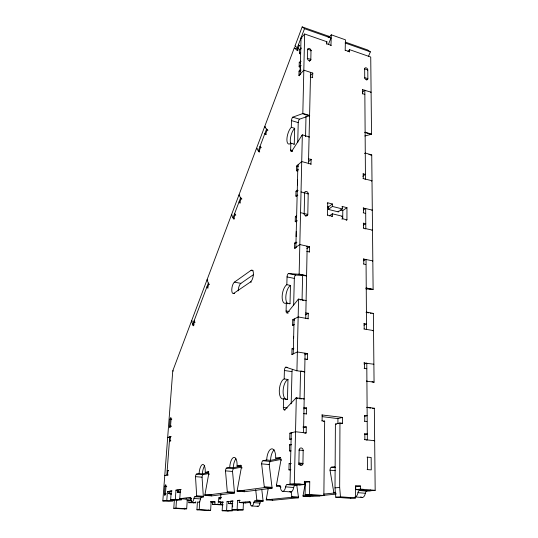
<?xml version="1.0" encoding="UTF-8"?>
<svg xmlns="http://www.w3.org/2000/svg" width="538" height="538" viewBox="0 0 538 538"><rect width="100%" height="100%" fill="white"/><g stroke="black" fill="none" stroke-linecap="round" stroke-linejoin="round"><path stroke-width="0.81" d="M349.391 52.004L349.639 49.678L370.736 57.035L371.529 134.123A2.596 1.21 -71.8 0 1 371.126 134.352L364.831 135.98M345.174 50.538L345.443 39.819L331.3 34.815L328.933 37.418M346.149 220.372L346.943 219.834L346.963 207.668L342.397 206.511L341.872 206.881M360.541 486.056L355.726 486.581L355.732 489.614L360.554 489.116L360.541 486.056L355.477 485.626L355.504 497.953L340.467 496.796L339.673 487.388L339.955 422.969L342.477 423.278L342.491 417.421L321.879 414.953M341.825 219.067L342.356 218.71L342.363 216.263L332.343 213.788L329.249 215.98M328.301 209.403L332.403 206.437L332.423 203.996L328.328 206.982L328.301 209.403L338.227 211.871L342.39 208.939L342.397 206.511M342.746 218.885L342.773 210.593L346.963 207.668M355.504 497.953L350.695 498.363L335.773 497.22L335.006 487.905L335.403 424.099L339.955 422.969M338.227 211.871L338.227 211.118M337.911 423.675L337.931 418.598L342.491 417.421M330.957 45.602L331.3 34.815M331.798 216.612L332.316 216.249L332.343 213.788M305.086 494.873L309.552 494.415L309.76 481.766L305.315 482.344L305.086 494.873L319.29 495.962L323.863 495.518L324.663 421.113L321.811 420.871M327.386 215.287L327.776 202.819L332.423 203.996M319.29 495.962L319.296 495.37M322.087 420.797L322.161 414.872M326.647 44.103L326.909 41.749L304.649 33.988L301.024 38.225M302.625 450.595L303.176 450.481L299.155 450.071L298.872 463.386A1.755 1.493 79.4 0 0 299.088 464.341L300.305 465.41A2.898 2.468 79.3 0 0 301.596 465.471L302.659 464.677A1.755 1.493 79.4 0 0 302.914 463.769L303.176 450.481A2.334 1.991 77.8 0 0 301.213 447.966A2.334 1.991 77.8 0 0 299.155 450.071L298.886 450.124M310.823 59.597L311.004 50.35L307.675 49.214L307.474 58.474A1.937 1.406 47.2 0 0 309.115 60.66A1.937 1.406 47.2 0 0 310.823 59.597L309.424 61.124M291.939 432.902L291.273 432.828L290.009 484.213L299.908 485.027L304.32 484.469L304.374 481.308L309.76 481.766M304.804 433.285L306.169 432.949L306.283 426.903L303.096 426.742M306.25 413.991L306.633 407.965L303.741 407.71M306.734 359.626L307.528 359.297L307.635 353.621L297.359 351.973L291.872 354.394L292.013 348.779L293.849 348.241M308.018 318.893L308.382 313.277L305.611 312.955M309.256 252.06L309.606 246.734L299.821 244.541L294.555 248.173L294.683 243.068L295.987 242.154L296.902 242.362M310.89 164.332L311.22 159.362L308.637 158.932M312.497 77.728L312.813 73.101L303.822 70.155L298.92 75.488L299.76 75.757M298.133 483.965L298.119 484.879L295.08 485.269L287.016 484.603A3.147 1.399 -86.4 0 0 285.631 486.863A6.221 2.744 -86.2 0 1 282.907 491.335A6.221 2.744 -86.2 0 1 280.419 487.522A3.087 1.345 -86.2 0 0 279.195 485.639L276.35 486.009A3.073 1.338 -86.1 0 1 276.438 485.128L280.944 460.125A3.026 1.325 -85.2 0 0 279.679 457.387L275.698 458.188A10.35 4.438 -85 0 0 271.535 448.86A10.35 4.438 -85 0 0 266.7 459.99L262.968 460.743A2.905 1.217 -85.1 0 0 261.629 463.864L264.286 486.755A2.959 1.237 -85.9 0 1 264.313 487.596L272.04 488.208A2.946 1.258 -86.1 0 0 272.013 487.367L269.222 464.563A2.892 1.237 -85.2 0 1 270.567 461.463L281.004 459.425M299.948 398.961L300.547 371.038M302.067 299.942L302.605 274.891M305.571 136.08L306.001 115.939M304.178 213.552L304.622 192.846A2.044 1.621 52.6 0 1 306.445 191.461A2.044 1.621 52.6 0 1 308.2 193.754L307.797 214.427A2.065 1.654 53.9 0 1 305.947 215.866A2.065 1.654 53.9 0 1 304.178 213.552L303.688 213.922M299.908 485.027L299.928 483.85M287.016 484.603L294.34 483.642L296.303 397.851L304.185 398.9A3.006 1.399 -83.2 0 0 303.849 399.088M305.786 300.776A2.851 1.298 -79.3 0 1 306.109 300.52L298.57 299.081L296.929 370.675A2.972 1.352 -81.8 0 1 296.532 370.716L285.799 367.151A2.885 1.278 -81.9 0 0 284.4 370.494L284.165 378.927A10.168 4.492 -82.6 0 0 279.296 390.561A10.168 4.492 -82.6 0 0 283.6 398.84L283.351 407.481A2.946 1.305 -83.3 0 0 284.609 409.956L285.093 410.017M288.233 313.096L287.305 312.921A2.798 1.217 -79.6 0 1 286.088 310.971L286.31 303.022A9.684 4.163 -79.1 0 1 282.147 296.478A9.684 4.163 -79.1 0 1 286.835 284.689L287.05 276.929A2.757 1.177 -78.4 0 1 288.395 273.539L298.758 274.259A2.838 1.244 -78.1 0 0 299.141 274.131L302.336 134.863L309.31 136.881A2.703 1.096 -73.9 0 0 308.987 137.251M291.293 127.318L294.683 128.306L294.259 144.117L290.843 143.148A9.193 3.524 -74.2 0 1 286.902 139.255A9.193 3.524 -74.2 0 1 291.293 127.318L291.482 120.606A2.623 0.995 -73.8 0 1 292.739 117.176L302.47 113.673A2.703 1.042 -73.4 0 0 302.827 113.41L304.649 33.988M297.42 220.869L296.519 220.654L295.86 247.278L296.472 247.413M296.512 220.862L297.776 169.692L298.657 169.927M289.962 469.93L288.953 469.835L289.108 463.648L291.293 463.467M290.93 451.012L289.431 450.864L289.585 444.771L291.488 444.502M290.224 439.27L289.726 439.216L289.874 433.184L295.53 431.745L306.169 432.949M293.082 325.315L292.605 325.228L292.746 319.76L298.16 316.929L308.281 318.758M296.129 221.838L295.228 221.622L295.355 216.639L296.64 215.657M296.761 196.336L295.873 196.108L295.994 191.239L297.272 190.19L298.16 190.418M297.393 171.023L296.512 170.788L296.633 166.034L301.724 161.555L311.132 164.124M298.92 75.488L299.034 71.15L300.244 69.819L300.352 65.461L301.193 65.737M299.982 67.075L299.141 66.799L299.249 62.502L300.46 61.15L301.085 61.359M300.305 53.881L299.478 53.598L299.585 49.355L300.782 47.976L301.616 48.259M291.186 403.789L291.993 371.624A2.872 1.298 -81.9 0 1 292.537 369.256M293.654 305.174L294.326 278.402A2.744 1.197 -78.4 0 1 295.678 275.032L306.209 275.792A2.825 1.264 -78.1 0 0 306.593 275.664L299.141 274.131M297.729 142.664L298.227 122.603A2.616 1.009 -73.7 0 1 299.498 119.187L309.37 115.751A2.69 1.056 -73.2 0 0 309.733 115.488L302.827 113.41M293.607 338.469L293.661 336.297M296.122 236.633L296.256 231.353M297.4 184.931L297.527 179.894M297.77 169.894L297.897 164.924L298.482 165.085M283.6 398.84L287.447 399.351L287.978 379.478L284.165 378.927M289.673 303.876A9.664 4.196 -79.1 0 0 290.002 303.714L290.493 285.416L286.835 284.689M292.659 151.42L291.798 151.185A2.643 1.029 -74.5 0 1 290.648 150.008L290.843 143.148M240.082 500.32L239.329 500.266L239.228 502.532L245.214 502.949L245.254 502.102M233.169 501.046L232.429 500.992L231.999 509.93L237.917 510.313L243.109 509.903L243.438 502.277M231.999 509.93L237.13 509.513L237.547 500.454L239.329 500.266M237.917 510.313L237.964 509.197M223.337 502.089L222.618 502.035L222.167 510.73L227.951 511.1L232.45 510.744L232.503 509.647M232.631 506.897L232.685 505.801M227.951 511.1L227.991 510.286M232.651 503.864L228.623 503.595L228.731 501.389L229.464 501.436M228.623 503.595L230.6 503.393L230.708 501.181L232.429 500.992M222.167 510.73L226.606 510.367L227.049 501.564L228.731 501.389M218.098 501.826L220.466 501.907L220.338 504.422L212.503 504.294L212.624 502.149L214.998 501.893L214.877 504.052M220.883 494.039L220.694 497.61A1.614 0.599 -85.4 0 1 220.008 499.291A1.614 0.599 -85.4 0 1 219.491 497.758L219.511 497.307M217.971 503.877L217.924 504.657L220.876 504.368L220.99 502.21L222.618 502.035M218.549 501.772L218.778 497.475L221.414 497.663M197.399 502.189L196.928 509.789L208.28 510.508L208.314 509.97M208.28 510.508L210.64 510.306L211.131 501.624L214.998 501.893M196.928 509.789L199.221 509.58L199.739 501.113M188.858 502.7L191.098 502.445L191.239 500.259L188.999 500.528L188.858 502.7L195.684 502.754L195.751 501.665M193.418 503.01L193.465 502.196M174.373 500.078L173.781 508.316L184.46 508.995L186.686 508.78L187.271 499.984L191.239 500.259M184.46 508.995L184.521 508.175M181.205 489.493L180.412 489.432L179.759 498.726L186.121 499.163L186.182 498.289M172.073 490.959L171.299 490.905L170.64 499.923L176.841 500.347L181.595 499.741L181.689 498.45M170.64 499.923L175.314 499.311L175.966 490.152L178.266 489.963M173.781 508.316L175.939 508.094L176.525 499.802M180.465 492.431L177.311 492.203L177.473 489.91M176.841 500.347L176.901 499.499M177.311 492.203L178.71 491.988L178.872 489.681L180.412 489.432M298.361 49.281L294.286 47.895L172.765 370.884L162.826 500.952L168.892 501.362L172.927 500.844L172.987 500.01M162.826 500.952L166.793 500.427L167.459 491.524L169.652 491.349M171.414 493.716L168.717 493.528L168.885 491.295M168.717 493.528L169.685 493.38L169.853 491.14L171.299 490.905M165.771 475.592L164.769 475.511L167.547 474.906L167.876 470.555L168.629 470.615M170.169 441.066L169.423 440.992L170.116 440.763L170.438 436.533L171.185 436.614M319.095 495.774L309.814 496.675L303.042 496.164A2.677 1.244 -87 0 1 303.109 495.397L305.302 483.164M272.04 488.208L244.44 491.725L237.137 491.174A2.784 1.089 -85.5 0 1 237.218 490.374L241.313 467.798A2.737 1.076 -84.8 0 0 240.338 465.289L237.083 465.942A9.395 3.625 -84.7 0 0 233.848 457.387A9.395 3.625 -84.7 0 0 229.713 467.421L226.646 468.04A2.643 0.995 -84.7 0 0 225.496 470.858L227.285 491.705A2.683 1.015 -85.3 0 1 227.292 492.465L204.864 495.417A2.542 0.901 -85 0 1 204.944 494.691L208.697 474.106A2.502 0.894 -84.5 0 0 207.93 471.799L205.22 472.344A8.601 3.02 -84.4 0 0 202.665 464.449A8.601 3.02 -84.4 0 0 199.073 473.581L196.504 474.092A2.421 0.834 -84.4 0 0 195.509 476.661L196.673 495.801A2.461 0.847 -84.9 0 1 196.666 496.5L194.864 496.735A2.461 0.841 -84.9 0 0 193.956 498.47A4.876 1.654 -84.8 0 1 192.16 501.914A4.876 1.654 -84.8 0 1 190.788 498.867A2.421 0.814 -84.9 0 0 190.116 497.361L179.759 498.726M296.821 485.646L298.449 497.038A2.582 1.177 -87 0 1 298.482 497.778L272.571 500.293L266.243 499.836A2.455 1.036 -86.4 0 1 266.31 499.136L268.327 487.946M298.301 48.359L294.972 46.06L302.188 26.9L328.489 36.174L330.971 38.003L328.409 44.499M208.845 283.21L208.347 283.116L192.718 324.475L194.191 324.717M297.205 47.983L304.495 28.689L302.188 26.9M193.855 325.752L193.122 325.631L194.426 322.168L194.023 321.011L194.763 321.132M208.166 287.998L207.412 287.857L208.791 284.219L207.016 279.841L207.762 279.989M234.306 219.033L233.532 218.858L235.032 214.884L234.507 213.895L235.281 214.077M240.372 203.028L239.592 202.839L241.125 198.784L238.946 194.985L239.719 195.173M259.719 151.978L258.926 151.763L260.553 147.446L259.941 146.592L260.735 146.807M266.303 134.594L265.503 134.365L267.171 129.961L264.635 126.692L265.698 127.002M298.079 50.76L297.252 50.485L299.088 45.629L298.334 44.99L299.572 45.407M328.126 37.095L328.489 36.174M368.557 56.174L370.366 51.863L367.642 49.967L345.739 42.246M291.798 151.185L301.973 135.307A2.717 1.076 -74 0 1 302.336 134.863M287.305 312.921L298.18 299.41A2.865 1.278 -79.3 0 1 298.57 299.081M299.478 53.598L300.681 52.233M307.433 49.765L307.669 49.509A1.93 1.392 47 0 1 309.363 48.467A1.93 1.392 47 0 1 310.998 50.639L310.769 50.902M310.695 50.693L311.004 50.35M299.141 66.799L300.352 65.461M307.252 58.44L310.829 59.301L309.276 61.002M326.431 42.267L326.909 41.749M310.258 72.704L310.574 72.368L308.462 163.76M310.231 75.831L312.813 73.101M310.251 77.001L312.733 77.479M284.609 409.956L295.9 398.107A3.02 1.379 -83.1 0 1 296.303 397.851M347.925 51.433L349.639 49.678M364.334 69.22L364.67 68.898A1.856 1.311 50.3 0 1 366.21 67.862A1.856 1.311 50.3 0 1 367.784 69.953L367.858 78.689L366.586 79.873M367.528 70.196L367.784 69.953L364.67 68.898L364.73 77.647A1.863 1.325 50.6 0 0 366.304 79.752A1.863 1.325 50.6 0 0 367.858 78.689L364.73 77.647L364.394 77.963M362.464 89.664L371.099 92.173L370.756 92.475M362.451 92.28L364.825 90.115L365.457 178.946L365.1 179.208M362.491 93.942L362.72 89.429M364.596 94.627L364.851 94.399L362.746 93.713M296.512 170.788L297.776 169.692M308.543 161.682L311.22 159.362M295.873 196.108L297.151 195.072L297.817 195.24M304.131 193.236L304.622 192.846M307.87 194.016L308.2 193.754L301.031 191.931M295.228 221.622L296.519 220.654M305.557 216.094L307.797 214.427L300.554 212.671M362.968 173.902L365.423 174.312L362.773 176.269M327.265 203.203L327.776 202.819M363.002 178.542L372.007 180.734L371.469 181.118M234.682 293.432L233.869 293.277A5.905 2.165 -79.2 0 1 231.791 289.35A5.905 2.165 -79.2 0 1 234.447 282.127L251.038 270.338L253.122 270.762M238.2 290.823A5.884 2.206 -79.2 0 1 240.883 283.378L253.358 274.716M341.838 216.619L342.363 216.263M233.869 293.277L250.52 281.939A6.18 2.374 -78.7 0 0 253.405 274.313A6.18 2.374 -78.7 0 0 251.038 270.338M363.177 208.024L372.303 210.096L371.94 210.338M306.835 246.417L307.171 246.189L305.759 318.301L305.416 318.483M363.513 209.854L365.672 208.408L365.813 228.502L365.087 228.959M306.828 248.59L309.606 246.734M363.204 212.813L365.43 213.378M306.815 251.522L309.511 251.892M363.271 223.27L365.779 223.647L363.338 225.207M363.298 228.132L372.511 230.123L371.96 230.466M363.486 259.007L372.827 260.876L372.451 261.085M363.459 260.816L366.035 259.356L366.539 329.303L366.156 329.464M363.513 264.03L365.793 264.528M305.268 314.891L308.382 313.277M292.605 325.228L294.427 324.629M363.87 323.681L366.499 323.984L363.937 325.1M304.723 353.365L305.08 353.21L303.526 432.653L303.163 432.74M363.903 329L373.54 330.567L372.962 330.809M304.737 354.858L307.635 353.621M304.703 359.007L307.528 359.297M363.816 362.921L373.883 364.233L373.493 364.374M364.078 364.058L366.781 363.096L367.333 439.876L366.533 440.037M364.139 368.322L366.822 368.597L366.237 368.799M170.438 436.533L167.674 437.488L168.663 437.589M303.674 408.86L306.633 407.965M303.627 413.668L306.519 413.917M323.546 421.402L324.663 421.113M303.029 427.75L306.283 426.903M364.428 415.477L367.158 415.713L364.488 416.378M340.749 423.702L342.477 423.278M289.726 439.216L291.623 438.934M364.461 421.234L366.903 421.536M167.876 470.555L167.177 470.716L168.307 470.811M364.535 433.81L367.286 434.031L364.603 434.603M289.431 450.864L290.85 450.562M364.569 439.654L374.663 440.703L374.058 440.824M199.073 473.581L202.375 473.857L208.576 472.626A8.588 3.04 -84.4 0 0 208.603 472.001M229.713 467.421L233.263 467.737L240.694 466.264A9.375 3.658 -84.7 0 0 240.715 465.585M266.7 459.99L270.54 460.36L279.605 458.564A10.323 4.472 -85.1 0 0 279.612 457.811M196.504 474.092L203.061 474.644L208.764 473.527M226.646 468.04L233.687 468.665L241.38 467.159M298.92 464.092L302.921 463.386L298.879 463.003M298.819 464.489L302.914 463.769M288.953 469.835L290.876 469.647M367.05 457.152L371.159 457.461L371.267 469.882L367.138 469.587M336.082 493.259L333.849 493.084A2.845 1.412 -87.6 0 0 333.795 492.277L330.009 470.185A2.791 1.385 -86.5 0 1 331.421 467.206L334.838 466.668M237.137 491.174L264.313 487.596M186.121 499.163L191.299 498.504M194.864 496.735L203.31 496.971A2.448 0.861 -85 0 0 203.317 496.271L202.053 477.199A2.414 0.847 -84.5 0 1 203.061 474.644M204.864 495.417L211.649 495.908L234.44 493.003A2.677 1.029 -85.5 0 0 234.434 492.243L232.53 471.463A2.629 1.015 -84.8 0 1 233.687 468.665M210.688 501.672L211.131 501.624M335.006 487.905L339.673 487.388M218.213 502.149L220.466 501.907M239.228 502.532L250.103 501.577M258.011 506.379L251.851 505.962A4.714 1.91 -86.1 0 0 253.801 502.647A2.381 0.968 -86.2 0 1 254.783 500.979L263.062 501.214A2.374 0.989 -86.3 0 0 263.042 500.542L261.851 490.057M266.243 499.836L291.845 497.28L298.482 497.778M303.042 496.164L312.222 495.242M323.755 494.092L333.849 493.084M355.248 496.904A5.965 3.107 -88 0 0 357.972 492.673A3.013 1.587 -88.2 0 1 359.451 490.528L362.82 490.192L362.814 489.311M245.214 502.949L250.264 502.458M254.783 500.979L263.062 501.214M320.998 495.585L336.156 494.113M359.451 490.528L366.849 491.133L375.174 490.326L374.334 408.241L367.098 407.279A2.898 1.567 -84.2 0 0 366.647 407.522M335.773 497.22L340.467 496.796M175.939 508.094L186.686 508.78M199.221 509.58L210.64 510.306M237.13 509.513L243.109 509.903M226.606 510.367L232.45 510.744M212.503 504.294L222.92 504.994M220.99 502.21L223.149 502.358M175.314 499.311L181.595 499.741M187.029 500.394L188.999 500.528M210.701 502.015L212.624 502.149M230.6 503.393L232.806 503.548M166.793 500.427L172.927 500.844M220.876 504.368L223.035 504.51M191.098 502.445L195.684 502.754M237.547 500.454L239.787 500.609M190.116 497.361L190.936 497.415M193.956 498.47L200.566 498.928A2.448 0.854 -85.1 0 1 201.474 497.206M253.801 502.647L259.975 503.077A2.367 0.982 -86.4 0 1 260.964 501.416M230.708 501.181L232.544 501.308M230.567 501.517L232.752 501.665M190.788 498.867L191.615 498.928M249.336 501.524A2.347 0.941 -86.1 0 1 250.17 502.996L250.937 503.05M227.049 501.564L228.872 501.692M204.944 494.691L211.73 495.182A2.535 0.915 -85.2 0 0 211.649 495.908M266.31 499.136L267.104 499.19M269.081 499.338L272.631 499.594A2.448 1.049 -86.5 0 0 272.571 500.293M169.685 493.38L171.232 493.487M196.673 495.801L203.317 496.271M255.691 489.58L256.834 500.098L263.042 500.542M166.208 493.723L164.399 493.83A1.661 0.511 -84.2 0 0 164.796 495.404A1.661 0.511 -84.2 0 0 165.442 493.669L166 486.332A1.654 0.511 -84.1 0 0 165.596 484.785A1.654 0.511 -84.1 0 0 164.951 486.52L164.399 493.83L165.348 493.897M169.631 493.965L171.528 494.099M219.491 497.758L221.118 497.872M196.666 496.5L203.31 496.971M175.966 490.152L177.93 490.293M169.853 491.14L171.393 491.248M178.71 491.988L180.687 492.129M167.459 491.524L169.376 491.665M166.76 486.386L164.951 486.52L166.464 486.634M227.285 491.705L234.434 492.243M291.112 491.436L291.811 496.54L298.449 497.038M227.292 492.465L234.44 493.003M178.872 489.681L180.452 489.802M309.552 494.415L323.863 495.518M237.218 490.374L238.132 490.448M239.504 490.548L244.521 490.932A2.771 1.103 -85.7 0 0 244.44 491.725M303.109 495.397L303.957 495.458M306.922 495.686L309.881 495.908A2.67 1.258 -87.2 0 0 309.814 496.675M282.894 491.342L290.923 491.961M355.019 496.937L362.39 497.509M279.195 485.639L280.19 485.72M276.35 486.009L280.809 486.365M285.631 486.863L293.687 487.509A3.134 1.426 -86.6 0 1 295.08 485.269M357.972 492.673L365.356 493.265A2.999 1.601 -88.5 0 1 366.849 491.133M280.419 487.522L280.917 487.562M264.286 486.755L272.013 487.367M333.795 492.277L335.577 492.418M355.732 489.614L370.252 490.804L370.245 489.923M195.509 476.661L202.053 477.199M167.547 474.906L168.307 474.967M167.352 475.101L166.847 475.054L169.739 436.775L170.734 436.876M276.438 485.128L276.929 485.168M208.697 474.106L209.544 474.18M304.32 482.263L305.315 482.344M294.34 483.642L304.32 484.469M360.554 489.116L375.174 490.326M207.93 471.799L208.778 471.873M205.22 472.344L208.576 472.626M225.496 470.858L232.53 471.463M240.338 465.289L241.246 465.37M237.083 465.942L240.694 466.264M241.313 467.798L242.228 467.878M365.907 288.866L372.686 289.491A2.71 1.432 -77.9 0 0 373.116 289.383L371.738 154.904L365.275 153.041A2.616 1.231 -72.8 0 0 364.899 153.417M261.629 463.864L269.222 464.563M330.009 470.185L335.275 470.676M289.108 463.648L290.614 463.79M280.944 460.125L281.435 460.172M262.968 460.743L270.567 461.463M331.421 467.206L335.376 467.576M279.679 457.387L280.668 457.482M275.698 458.188L279.605 458.564M170.116 440.763L170.862 440.837M289.585 444.771L291.078 444.926M171.548 426.049L169.524 426.338A1.587 0.498 -82.7 0 0 169.927 427.703A1.587 0.498 -82.7 0 0 170.559 425.941L171.084 419.008A1.58 0.491 -82.5 0 0 170.687 417.663A1.58 0.491 -82.5 0 0 170.048 419.425L169.524 426.338L170.997 426.5M171.824 419.089L170.048 419.425L170.788 419.505M289.874 433.184L291.367 433.346M335.403 424.099L336.337 424.213M322.201 416.647L337.931 418.598M283.351 407.481L287.218 407.972M295.9 398.107L297.877 398.369M299.848 398.631L301.811 398.893M368.913 407.817L370.722 408.06M372.525 408.302L373.876 408.483A2.885 1.58 -84.3 0 1 374.334 408.241M172.765 370.884L173.478 370.985M284.4 370.494L291.993 371.624M296.532 370.716L304.71 371.839A2.959 1.372 -81.9 0 1 304.313 371.872L302.907 371.415M366.459 381.146L374.065 382.188L373.365 313.398L366.412 312.067A2.757 1.453 -79.3 0 0 366.035 312.329M285.799 367.151L287.702 367.441M291.872 354.394L292.349 354.468M293.708 353.87L293.23 353.796L294.084 319.061L294.716 319.168M292.013 348.779L293.445 349.014M192.503 321.173L191.528 321.011L193.122 325.631M194.426 322.168L195.166 322.296M292.746 319.76L294.636 320.097M286.088 310.971L289.33 311.563M208.098 286.962L206.975 286.747L207.412 287.857M286.31 303.022L290.002 303.714M208.791 284.219L209.544 284.36M298.18 299.41L298.651 299.505M300.07 299.774L301.011 299.955M302.423 300.224L303.836 300.493M367.286 312.625L368.591 312.874M370.326 313.21L371.193 313.372M234.447 282.127L240.883 283.378M250.52 281.939L251.36 282.107M287.05 276.929L294.326 278.402M373.116 289.383L366.243 287.964A2.724 1.419 -77.9 0 1 365.867 288.079M298.758 274.259L306.209 275.792M366.243 288.166L372.686 289.491M288.395 273.539L295.678 275.032M294.555 248.173L295.47 248.374M294.683 243.068L296.055 243.371M234.548 218.22L233.008 217.863L240.58 197.829L241.098 197.957M235.032 214.884L235.812 215.066M232.214 215.092L231.448 214.918L233.532 218.858M295.355 216.639L296.7 216.962M240.21 202.154L239.047 201.878L239.592 202.839M241.125 198.784L241.905 198.973M327.649 215.106L332.316 216.249M342.356 218.71L346.943 219.834M327.46 206.767L328.328 206.982M340.224 209.954L342.773 210.593M332.403 206.437L342.39 208.939M295.994 191.239L297.332 191.582M296.633 166.034L298.388 166.511M257.292 148.535L256.498 148.32L258.926 151.763M259.37 151.185L258.314 150.896L266.532 129.14L267.07 129.295M260.553 147.446L261.354 147.668M290.648 150.008L292.363 150.485M266.068 133.875L264.871 133.538L265.503 134.365M267.171 129.961L267.978 130.189M301.973 135.307L302.41 135.435M305.463 136.316L305.9 136.437M364.872 153.451L365.275 153.565M368.92 154.614L369.324 154.729M370.527 155.078L370.931 155.2M291.482 120.606L298.227 122.603M292.739 117.176L299.498 119.187M372.027 381.731L373.614 382.209A2.838 1.553 -82.6 0 0 374.065 382.188M371.529 134.123L365.12 132.187A2.609 1.197 -72 0 1 364.751 132.415M302.47 113.673L309.37 115.751M365.127 132.543L371.126 134.352M299.034 71.15L300.291 71.561M300.695 74.352L300.137 74.163L301.031 37.848L301.858 38.131M300.244 69.819L301.085 70.095M301.522 370.958L302.215 371.186M299.249 62.502L300.5 62.912M299.585 49.355L300.829 49.772M299.088 45.629L299.915 45.912M294.972 46.06L295.523 46.248M326.882 43.847L331.2 45.347M345.423 50.283L349.639 51.749M304.495 28.689L330.971 38.003M345.134 42.986L370.366 51.863M294.286 47.895L297.252 50.485M367.454 457.085L367.541 469.526M363.237 173.707L363.264 178.347M363.446 207.836L363.473 212.631M363.54 223.095L363.567 227.957M363.762 258.845L363.789 263.869M364.159 323.553L364.192 328.879M364.401 362.713L364.434 368.221M364.724 415.403L364.757 421.167M364.831 433.742L364.872 439.593M350.695 497.791L350.695 498.363M293.687 487.509A6.187 2.784 -86.4 0 1 289.706 491.47M200.566 498.928A4.855 1.688 -85 0 1 197.917 501.779M287.837 303.782A9.664 4.196 -79.1 0 1 286.001 294.777A9.664 4.196 -79.1 0 1 290.493 285.416M287.447 399.351A10.148 4.526 -82.6 0 1 283.102 391.079A10.148 4.526 -82.6 0 1 287.978 379.478M270.54 460.36A10.323 4.472 -85.1 0 1 274.192 449.842M202.375 473.857A8.588 3.04 -84.4 0 1 204.709 465.693M233.263 467.737A9.375 3.658 -84.7 0 1 235.9 458.793M294.259 144.117A9.173 3.551 -74.2 0 1 293.882 144.44M290.843 143.841A9.173 3.551 -74.2 0 1 290.89 135.973A9.173 3.551 -74.2 0 1 294.683 128.306M251.858 505.962A4.714 1.91 -86.1 0 1 250.17 502.996M259.975 503.077A4.694 1.937 -86.3 0 1 257.171 505.976M256.834 500.098A2.381 0.975 -86.2 0 1 256.855 500.77M291.811 496.54A2.589 1.163 -86.8 0 1 291.845 497.28M365.356 493.265A5.938 3.141 -88.2 0 1 360.783 496.816M366.909 381.119A2.845 1.533 -82.5 0 1 366.546 381.16M372.982 313.654A2.744 1.473 -79.3 0 1 373.365 313.398M371.361 155.28A2.609 1.244 -72.6 0 1 371.738 154.904"/></g></svg>
